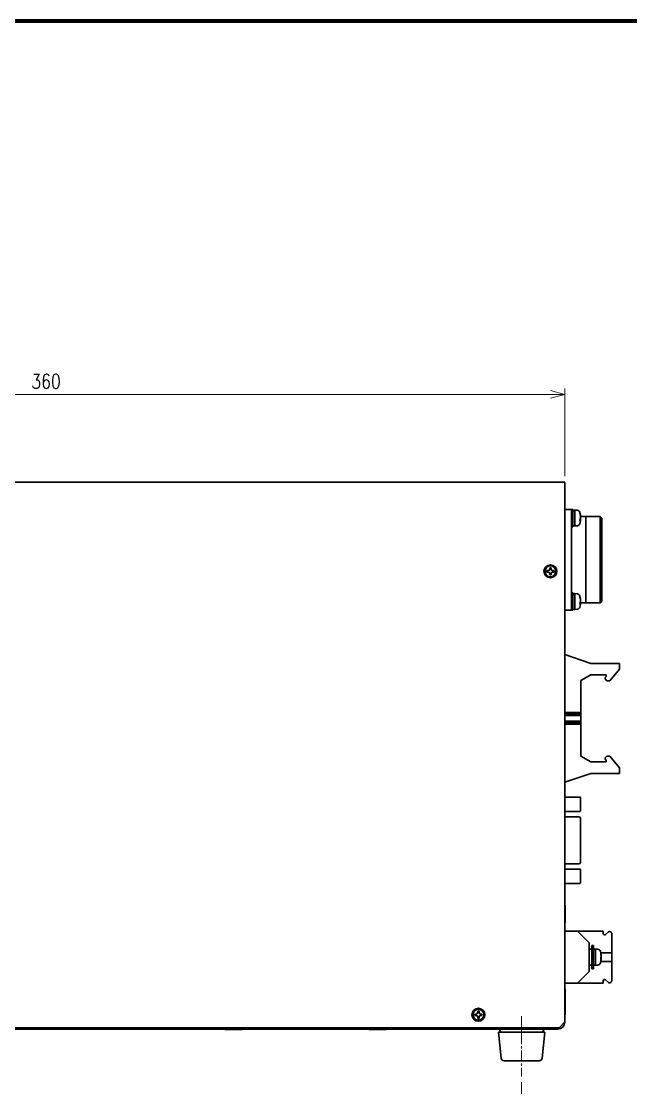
# Model space of a CAD drawing. Header units: millimetres. Extents: x 8 to 774, y 1 to 562.
# Drawn here: x 391 to 602.4, y 191.7 to 562 of the extents above; entities that cross this region are included whole.
import ezdxf

# ---------------------------------------------------------------- set-up
doc = ezdxf.new("R2010")
doc.units = ezdxf.units.MM
doc.linetypes.add('CENTER', pattern=[2, 1.25, -0.25, 0.25, -0.25])
doc.layers.get('0').update_dxf_attribs({"lineweight": 9})
doc.layers.get('Defpoints').update_dxf_attribs({"lineweight": 9})
for name, color, linetype, lineweight in [('2KD_寸法１', 7, 'Continuous', 15), ('2KD_寸法１ @ 2', 7, 'Continuous', 15), ('AUX', 7, 'Continuous', 40)]:
    doc.layers.add(name, color=color, linetype=linetype, lineweight=lineweight)
doc.styles.get("Standard").update_dxf_attribs({"font": 'simplex.shx', "width": 0.8, "bigfont": 'extfont.shx'})
doc.dimstyles.new('KD-STD', dxfattribs={"dimscale": 0, "dimtxt": 2.5, "dimasz": 2.5, "dimexe": 1, "dimexo": 1, "dimgap": 1, "dimtad": 1, "dimdsep": 46, "dimtxsty": 'Standard', "dimblk": 'OPEN30', "dimcen": 0, "dimadec": 0, "dimazin": 0, "dimtfac": 1, "dimtmove": 0, "dimatfit": 3, "dimldrblk": 'OPEN30', "dimfxl": 1, "dimtfill": 1, "dimtolj": 1, "dimtzin": 0, "dimlwd": 15, "dimlwe": 15, "dimarcsym": 0})

# ---------------------------------------------------------------- blocks, each defined once
blk = doc.blocks.new('_Open30')
at = {"lineweight": -2}
for p, q in [((-1, 0.268), (0, 0)), ((0, 0), (-1, -0.268)), ((0, 0), (-1, 0))]:
    blk.add_line(p, q, dxfattribs=at)
blk = doc.blocks.new('*D28')
at = {"layer": '2KD_寸法１', "color": 0, "lineweight": 15}
for p, q in [((219.58, 404), (219.58, 434.44)), ((579.58, 404), (579.58, 434.44)), ((224.58, 432.44), (574.58, 432.44))]:
    blk.add_line(p, q, dxfattribs=at)
at = {"layer": 'Defpoints', "color": 0}
for p in [(579.58, 432.44), (219.58, 402), (579.58, 402)]:
    blk.add_point(p, dxfattribs=at)
at = {"layer": '2KD_寸法１', "color": 0, "lineweight": 15, "xscale": 5, "yscale": 5, "zscale": 5, "rotation": 180}
blk.add_blockref('_Open30', (219.58, 432.44), dxfattribs=at)
at = {"layer": '2KD_寸法１', "color": 0, "lineweight": 15, "xscale": 5, "yscale": 5, "zscale": 5}
blk.add_blockref('_Open30', (579.58, 432.44), dxfattribs=at)
at = {"layer": '2KD_寸法１', "color": 0, "insert": (399.58, 436.94), "char_height": 5, "attachment_point": 5, "bg_fill": 3, "box_fill_scale": 1.1, "bg_fill_color": 9, "bg_fill_true_color": 13158600, "bg_fill_transparency": 4391154}
blk.add_mtext('\\A1;360', dxfattribs=at)
blk = doc.blocks.new('*D33')
at = {"layer": '2KD_寸法１', "color": 0, "lineweight": 15}
for p, q in [((234.58, 193.59), (234.58, 176.7)), ((564.58, 193.59), (564.58, 176.7)), ((239.58, 178.7), (559.58, 178.7))]:
    blk.add_line(p, q, dxfattribs=at)
at = {"layer": 'Defpoints', "color": 0}
for p in [(234.58, 195.59), (564.58, 195.59), (564.58, 178.7)]:
    blk.add_point(p, dxfattribs=at)
at = {"layer": '2KD_寸法１', "color": 0, "lineweight": 15, "xscale": 5, "yscale": 5, "zscale": 5, "rotation": 180}
blk.add_blockref('_Open30', (234.58, 178.7), dxfattribs=at)
at = {"layer": '2KD_寸法１', "color": 0, "lineweight": 15, "xscale": 5, "yscale": 5, "zscale": 5}
blk.add_blockref('_Open30', (564.58, 178.7), dxfattribs=at)
at = {"layer": '2KD_寸法１', "color": 0, "insert": (399.58, 183.2), "char_height": 5, "attachment_point": 5, "bg_fill": 3, "box_fill_scale": 1.1, "bg_fill_color": 9, "bg_fill_true_color": 13158600, "bg_fill_transparency": 4391698}
blk.add_mtext('\\A1;330', dxfattribs=at)
blk = doc.blocks.new('A$C106468E8')
at = {"color": 7, "linetype": 'Continuous', "lineweight": 30}
for p, q in [((0, 0), (360, 0)), ((360, 0), (360, -2)), ((360, -2), (360, -187.5)), ((362.3, -9.5), (360, -9.5)), ((362.8, -9.5), (362.3, -9.5)), ((362.3, -9.5), (362.3, -11.5)), ((362.8, -9.5), (362.8, -9.73)), ((362.8, -9.73), (362.8, -15.5)), ((363.32, -9.75), (362.97, -9.75)), ((364.35, -9.82), (363.5, -9.75)), ((363.5, -9.75), (363.5, -9.96)), ((363.5, -9.96), (363.5, -15.25)), ((362.3, -11.5), (362.3, -42.5)), ((365.45, -13.15), (365.26, -13.15)), ((367.3, -12), (365.45, -12)), ((372.3, -12), (367.3, -12)), ((367.3, -12), (367.3, -42)), ((372.8, -12.5), (372.3, -12)), ((372.3, -42), (372.3, -12)), ((372.8, -12.5), (372.8, -41.5)), ((362.3, -15.5), (362.8, -15.5)), ((362.97, -15.25), (363.32, -15.25)), ((363.5, -15.25), (364.35, -15.18)), ((354.25, -30.75), (353.75, -30.75)), ((353.75, -30.75), (353.75, -31.25)), ((353.75, -31.25), (354.25, -31.25)), ((355.25, -29.75), (354.75, -29.75)), ((354.75, -29.75), (354.75, -30.25)), ((354.75, -31.75), (354.75, -32.25)), ((354.75, -32.25), (355.25, -32.25)), ((355.25, -30.25), (355.25, -29.75)), ((355.25, -32.25), (355.25, -31.75)), ((356.25, -30.75), (355.75, -30.75)), ((355.75, -31.25), (356.25, -31.25)), ((356.25, -31.25), (356.25, -30.75)), ((362.8, -38.5), (362.3, -38.5)), ((362.8, -38.5), (362.8, -38.73)), ((362.8, -38.73), (362.8, -44.5)), ((363.32, -38.75), (362.97, -38.75)), ((364.35, -38.82), (363.5, -38.75)), ((363.5, -38.75), (363.5, -38.96)), ((363.5, -38.96), (363.5, -44.25)), ((362.3, -42.5), (362.3, -44.5)), ((362.97, -44.25), (363.32, -44.25)), ((363.5, -44.25), (364.35, -44.18)), ((365.45, -42.15), (365.26, -42.15)), ((365.45, -42), (367.3, -42)), ((367.3, -42), (372.3, -42)), ((372.3, -42), (372.8, -41.5)), ((362.3, -44.5), (360, -44.5)), ((362.3, -44.5), (362.8, -44.5)), ((360, -59.93), (369, -62.96)), ((369, -62.96), (379, -62.96)), ((379, -64.96), (375.62, -68.99)), ((379, -62.96), (379, -64.96)), ((369, -66.98), (365.5, -68.96)), ((365.5, -68.96), (365.5, -80.03)), ((374.36, -66.98), (369, -66.98)), ((373.96, -67.89), (374.36, -67.49)), ((373.96, -68.39), (373.96, -67.89)), ((374.56, -68.99), (373.96, -68.39)), ((374.36, -67.49), (374.36, -66.98)), ((375.62, -68.99), (374.56, -68.99)), ((365.5, -80.03), (360, -80.03)), ((365.5, -80.5), (360, -80.5)), ((365.5, -81.13), (360, -81.13)), ((365.5, -80.03), (365.5, -80.5)), ((365.5, -81.13), (365.5, -80.5)), ((365.5, -81.13), (365.5, -83.04)), ((365.5, -83.04), (360, -83.04)), ((365.5, -83.67), (360, -83.67)), ((360, -84.13), (365.5, -84.13)), ((365.5, -83.67), (365.5, -83.04)), ((365.5, -83.67), (365.5, -84.13)), ((365.5, -84.13), (365.5, -95.2)), ((365.5, -95.2), (369, -97.18)), ((373.96, -95.77), (374.56, -95.17)), ((373.96, -96.27), (373.96, -95.77)), ((374.36, -96.67), (373.96, -96.27)), ((374.56, -95.17), (375.62, -95.17)), ((375.62, -95.17), (379, -99.2)), ((369, -97.18), (374.36, -97.18)), ((374.36, -97.18), (374.36, -96.67)), ((379, -99.2), (379, -101.2)), ((369, -101.2), (360, -104.23)), ((379, -101.2), (369, -101.2)), ((360, -109.4), (365.15, -109.4)), ((365.4, -109.65), (365.4, -111.9)), ((365.15, -114.4), (360, -114.4)), ((365.4, -111.9), (365.4, -114.15)), ((364.9, -116.22), (360, -116.22)), ((365.4, -116.72), (365.4, -118.82)), ((365.4, -118.82), (365.4, -129.98)), ((360, -132.58), (364.9, -132.58)), ((365.4, -129.98), (365.4, -132.08)), ((360, -134.4), (365.15, -134.4)), ((365.4, -134.65), (365.4, -136.9)), ((365.4, -136.9), (365.4, -139.15)), ((365.15, -139.4), (360, -139.4)), ((360.1, -147), (360, -147)), ((360.1, -147), (360.1, -153)), ((360.1, -153), (360, -153)), ((364.4, -156), (360, -156)), ((368.4, -160), (364.4, -156)), ((373.3, -156), (364.4, -156)), ((373.3, -156), (373.3, -156.79)), ((374.15, -157.15), (375.12, -156.18)), ((376.3, -163.48), (376.3, -157)), ((368.4, -170), (368.4, -160)), ((369.4, -162.25), (368.4, -162.25)), ((369.9, -161), (369.4, -161)), ((369.4, -161), (369.4, -161.3)), ((369.4, -161.3), (369.4, -169)), ((369.9, -161), (369.9, -161.3)), ((369.9, -161.3), (369.9, -169)), ((370.6, -162.25), (369.9, -162.25)), ((371.38, -162.25), (370.6, -162.25)), ((370.6, -162.46), (370.6, -162.25)), ((370.6, -167.75), (370.6, -162.25)), ((370.6, -167.75), (370.6, -162.46)), ((376.3, -163.48), (372.45, -163.48)), ((372.45, -166.52), (376.3, -166.52)), ((372.47, -163.59), (372.54, -164.01)), ((372.54, -164.29), (372.47, -163.87)), ((372.47, -165.19), (372.54, -165.01)), ((372.47, -165.86), (372.47, -165.19)), ((372.56, -165.65), (372.47, -165.65)), ((372.54, -165.69), (372.47, -165.86)), ((376.3, -163.48), (376.3, -166.52)), ((376.3, -173), (376.3, -166.52)), ((364.4, -174), (368.4, -170)), ((368.4, -167.75), (369.4, -167.75)), ((369.4, -169), (369.9, -169)), ((369.9, -167.75), (370.6, -167.75)), ((370.6, -167.75), (371.38, -167.75)), ((360, -174), (364.4, -174)), ((373.3, -174), (364.4, -174)), ((373.3, -173.21), (373.3, -174)), ((375.12, -173.82), (374.15, -172.85)), ((360.05, -176), (360, -176)), ((360.05, -176), (360.05, -185)), ((329.25, -184.75), (328.75, -184.75)), ((328.75, -184.75), (328.75, -185.25)), ((330.25, -183.75), (329.75, -183.75)), ((329.75, -183.75), (329.75, -184.25)), ((330.25, -184.25), (330.25, -183.75)), ((331.25, -184.75), (330.75, -184.75)), ((331.25, -185.25), (331.25, -184.75)), ((360.05, -185), (360, -185)), ((360.05, -182.38), (360.05, -182.38)), ((360.05, -182.56), (360.05, -182.56)), ((360.05, -183.57), (360.05, -183.57)), ((328.75, -185.25), (329.25, -185.25)), ((329.75, -185.75), (329.75, -186.25)), ((329.75, -186.25), (330.25, -186.25)), ((330.25, -186.25), (330.25, -185.75)), ((330.75, -185.25), (331.25, -185.25)), ((358, -189.5), (360, -187.5)), ((359.9, -187.6), (360, -187.6)), ((360, -187.5), (360, -187.6)), ((2, -189.5), (358, -189.5)), ((357.6, -190), (2.4, -190)), ((242, -190), (242, -190.1)), ((245, -190.1), (242, -190.1)), ((248, -190.1), (245, -190.1)), ((248, -190.1), (248, -190)), ((292, -190), (292, -190.1)), ((295, -190.1), (292, -190.1)), ((298, -190.1), (295, -190.1)), ((298, -190.1), (298, -190)), ((337, -191), (337.91, -200.1)), ((353, -191), (337, -191)), ((337.23, -190), (337.81, -191)), ((352.09, -200.1), (353, -191)), ((352.19, -191), (352.77, -190)), ((357.6, -190), (357.6, -189.5))]:
    blk.add_line(p, q, dxfattribs=at)
for centre, radius in [((355, -31), 2.25), ((355, -31), 1.9), ((330, -185), 2.25), ((330, -185), 1.9)]:
    blk.add_circle(centre, radius, dxfattribs=at)
for centre, radius, start, end in [((362.97, -9.92), 0.175, 90, 180), ((363.32, -9.92), 0.175, 0, 90), ((364.26, -10.82), 1, 16.257, 85), ((358.5, -12.5), 7, 7.7082, 16.257), ((359.46, -12.37), 6.03, 8.1541, 16.0911), ((364.27, -10.84), 0.992, 351.8872, 8.1128), ((359.46, -12.65), 6.03, 8.1541, 16.0911), ((364.26, -14.18), 1, 275, 343.743), ((358.5, -12.5), 7, 343.743, 351.9464), ((364.13, -12.05), 1.38, 324.6283, 340.4337), ((359.48, -13.19), 5.78, 356.6411, 3.3589), ((364.13, -12.73), 1.38, 324.6286, 340.4329), ((362.97, -15.07), 0.175, 180, 270), ((363.32, -15.07), 0.175, 270, 0), ((354.25, -30.25), 0.5, 270, 0), ((354.25, -31.75), 0.5, 0, 90), ((355.75, -30.25), 0.5, 180, 270), ((355.75, -31.75), 0.5, 90, 180), ((362.97, -38.92), 0.175, 90, 180), ((363.32, -38.92), 0.175, 0, 90), ((364.26, -39.82), 1, 16.257, 85), ((358.5, -41.5), 7, 7.7082, 16.257), ((359.46, -41.37), 6.03, 8.1539, 16.0911), ((364.27, -39.84), 0.992, 351.8874, 8.1126), ((359.46, -41.65), 6.03, 8.1538, 16.0913), ((362.97, -44.07), 0.175, 180, 270), ((363.32, -44.07), 0.175, 270, 0), ((364.26, -43.18), 1, 275, 343.743), ((358.5, -41.5), 7, 343.743, 351.9464), ((364.13, -41.05), 1.38, 324.6286, 340.4329), ((359.48, -42.19), 5.78, 356.6412, 3.3588), ((364.13, -41.73), 1.38, 324.628, 340.4334), ((365.15, -109.65), 0.25, 0, 90), ((365.15, -114.15), 0.25, 270, 0), ((364.9, -116.72), 0.5, 0, 90), ((364.9, -132.08), 0.5, 270, 0), ((365.15, -134.65), 0.25, 0, 90), ((365.15, -139.15), 0.25, 270, 0), ((373.8, -156.79), 0.5, 180, 315), ((375.48, -156.53), 0.5, 69.4698, 135), ((375.3, -157), 1, 0, 69.4698), ((371.38, -163.25), 1, 14.4775, 90), ((364.6, -165), 8, 7.2284, 14.4775), ((364.6, -165), 8, 345.5225, 349.8912), ((364.6, -165), 8, 349.8912, 353.2244), ((371.38, -166.75), 1, 270, 345.5225), ((373.8, -173.21), 0.5, 45, 180), ((375.48, -173.47), 0.5, 225, 290.5302), ((375.3, -173), 1, 290.5302, 0), ((329.25, -184.25), 0.5, 270, 0), ((330.75, -184.25), 0.5, 180, 270), ((329.25, -185.75), 0.5, 0, 90), ((330.75, -185.75), 0.5, 90, 180), ((357.6, -187.6), 2.4, 270, 0), ((338.9, -200), 1, 185.7106, 270), ((351.1, -200), 1, 270, 354.2894)]:
    blk.add_arc(centre, radius, start, end, dxfattribs=at)
for centre, start_param, end_param in [((362.26, -12.5), 1.491071, 1.51355), ((364.04, -12.5), 1.605607, 1.628086), ((362.26, -41.5), 1.491071, 1.51355), ((364.04, -41.5), 1.605607, 1.628086)]:
    blk.add_ellipse(centre, major_axis=(15.6, 1.08), ratio=0.16221, start_param=start_param, end_param=end_param, dxfattribs=at)
for points, knots in [([(362.97, -9.91), (362.96, -9.92), (362.92, -9.92), (362.86, -9.95), (362.82, -10), (362.8, -10.04), (362.8, -10.07), (362.8, -10.09)], [0, 0, 0, 0, 0.216931, 0.434668, 0.65025, 0.862777, 1, 1, 1, 1]), ([(362.8, -10.21), (362.8, -10.21), (362.8, -10.18), (362.81, -10.14), (362.85, -10.09), (362.9, -10.06), (362.94, -10.04), (362.97, -10.04), (362.97, -10.04)], [0, 0, 0, 0, 0.068267, 0.277775, 0.490533, 0.706724, 0.925183, 1, 1, 1, 1]), ([(363.5, -10.05), (363.5, -10.04), (363.5, -10.02), (363.49, -9.98), (363.45, -9.93), (363.4, -9.9), (363.36, -9.89), (363.33, -9.89), (363.32, -9.89)], [0, 0, 0, 0, 0.0683, 0.277788, 0.490537, 0.706731, 0.925239, 1, 1, 1, 1]), ([(363.32, -10.01), (363.34, -10.01), (363.38, -10.01), (363.44, -10.03), (363.48, -10.07), (363.5, -10.12), (363.5, -10.15), (363.5, -10.16)], [0, 0, 0, 0, 0.216942, 0.434681, 0.650269, 0.86278, 1, 1, 1, 1]), ([(365.45, -11.85), (365.45, -11.85), (365.46, -11.84), (365.46, -11.76), (365.45, -11.64), (365.44, -11.55), (365.43, -11.51)], [0, 0, 0, 0, 0.235539, 0.517242, 0.797784, 1, 1, 1, 1]), ([(365.43, -11.79), (365.44, -11.85), (365.45, -11.97), (365.46, -12.16), (365.46, -12.32), (365.45, -12.45), (365.44, -12.49), (365.43, -12.51)], [0, 0, 0, 0, 0.213043, 0.42641, 0.63778, 0.848275, 1, 1, 1, 1]), ([(365.43, -13.19), (365.44, -13.17), (365.45, -13.14), (365.45, -13.15), (365.45, -13.15)], [0, 0, 0, 0, 0.853282, 1, 1, 1, 1]), ([(365.46, -13.17), (365.46, -13.19), (365.46, -13.24), (365.45, -13.36), (365.44, -13.45), (365.43, -13.49)], [0, 0, 0, 0, 0.368502, 0.735483, 1, 1, 1, 1]), ([(365.44, -13.15), (365.44, -13.11), (365.45, -13.01), (365.46, -12.84), (365.46, -12.68), (365.45, -12.57), (365.44, -12.54), (365.44, -12.53)], [0, 0, 0, 0, 0.171319, 0.429939, 0.686146, 0.941294, 1, 1, 1, 1]), ([(362.97, -38.91), (362.96, -38.92), (362.92, -38.92), (362.86, -38.95), (362.82, -39), (362.8, -39.04), (362.8, -39.07), (362.8, -39.09)], [0, 0, 0, 0, 0.216938, 0.434685, 0.650269, 0.862799, 1, 1, 1, 1]), ([(362.8, -39.21), (362.8, -39.21), (362.8, -39.18), (362.81, -39.14), (362.85, -39.09), (362.9, -39.06), (362.94, -39.04), (362.97, -39.04), (362.97, -39.04)], [0, 0, 0, 0, 0.068279, 0.277774, 0.490532, 0.706722, 0.925185, 1, 1, 1, 1]), ([(363.5, -39.05), (363.5, -39.04), (363.5, -39.02), (363.49, -38.98), (363.45, -38.93), (363.4, -38.9), (363.36, -38.89), (363.33, -38.89), (363.32, -38.89)], [0, 0, 0, 0, 0.068277, 0.27777, 0.490524, 0.706724, 0.925237, 1, 1, 1, 1]), ([(363.32, -39.01), (363.34, -39.01), (363.38, -39.01), (363.44, -39.03), (363.48, -39.07), (363.5, -39.12), (363.5, -39.15), (363.5, -39.16)], [0, 0, 0, 0, 0.216941, 0.434688, 0.650278, 0.862791, 1, 1, 1, 1]), ([(365.45, -40.85), (365.45, -40.85), (365.46, -40.84), (365.46, -40.76), (365.45, -40.64), (365.44, -40.55), (365.43, -40.51)], [0, 0, 0, 0, 0.23554, 0.517245, 0.797788, 1, 1, 1, 1]), ([(365.43, -40.79), (365.44, -40.85), (365.45, -40.97), (365.46, -41.16), (365.46, -41.32), (365.45, -41.45), (365.44, -41.49), (365.43, -41.51)], [0, 0, 0, 0, 0.213043, 0.426406, 0.637777, 0.848275, 1, 1, 1, 1]), ([(365.43, -42.19), (365.44, -42.17), (365.45, -42.14), (365.45, -42.15), (365.45, -42.15)], [0, 0, 0, 0, 0.853282, 1, 1, 1, 1]), ([(365.46, -42.17), (365.46, -42.19), (365.46, -42.24), (365.45, -42.36), (365.44, -42.45), (365.43, -42.49)], [0, 0, 0, 0, 0.368502, 0.735483, 1, 1, 1, 1]), ([(365.44, -42.15), (365.44, -42.11), (365.45, -42.01), (365.46, -41.84), (365.46, -41.68), (365.45, -41.57), (365.44, -41.54), (365.44, -41.53)], [0, 0, 0, 0, 0.171323, 0.429942, 0.686147, 0.941289, 1, 1, 1, 1]), ([(372.47, -163.87), (372.48, -163.82), (372.49, -163.73), (372.48, -163.64), (372.47, -163.59)], [0, 0, 0, 0, 0.500002, 1, 1, 1, 1]), ([(372.54, -164.01), (372.55, -164.07), (372.56, -164.18), (372.57, -164.29), (372.57, -164.35), (372.56, -164.35), (372.56, -164.35)], [0, 0, 0, 0, 0.28481, 0.569726, 0.852589, 1, 1, 1, 1]), ([(372.54, -165.01), (372.55, -164.98), (372.56, -164.92), (372.57, -164.78), (372.56, -164.6), (372.55, -164.43), (372.54, -164.33), (372.54, -164.29)], [0, 0, 0, 0, 0.213601, 0.427269, 0.639406, 0.850883, 1, 1, 1, 1]), ([(372.54, -164.99), (372.55, -165.02), (372.56, -165.08), (372.57, -165.22), (372.56, -165.4), (372.55, -165.57), (372.54, -165.67), (372.54, -165.71)], [0, 0, 0, 0, 0.213601, 0.427269, 0.639406, 0.850883, 1, 1, 1, 1]), ([(372.56, -165.65), (372.56, -165.65), (372.55, -165.65), (372.54, -165.67), (372.54, -165.69)], [0, 0, 0, 0, 0.403625, 1, 1, 1, 1]), ([(372.54, -165.99), (372.55, -165.93), (372.56, -165.82), (372.57, -165.71), (372.56, -165.67), (372.56, -165.66)], [0, 0, 0, 0, 0.334055, 0.668226, 1, 1, 1, 1]), ([(357.46, -189.5), (357.48, -189.62), (357.52, -189.93), (357.57, -189.97), (357.6, -190)], [0, 0, 0, 0, 0.378849, 1, 1, 1, 1]), ([(338.9, -201), (338.93, -201), (338.98, -201), (339.38, -201), (340.15, -201), (341.07, -201), (341.67, -201)], [0, 0, 0, 0, 0.208409, 0.416818, 0.620896, 1, 1, 1, 1]), ([(341.67, -201), (342.35, -201), (343.41, -201), (345.01, -201), (346.26, -201), (347.46, -201), (348.85, -201), (350.22, -201), (351, -201), (351.07, -201), (351.09, -201)], [0, 0, 0, 0, 0.175021, 0.269238, 0.365454, 0.461671, 0.555888, 0.730909, 0.905931, 1, 1, 1, 1])]:
    blk.add_open_spline(points, degree=3, knots=knots, dxfattribs=at)

msp = doc.modelspace()

# ---------------------------------------------------------------- linework, layer by layer
at = {"layer": '2KD_寸法１', "linetype": 'CENTER', "ltscale": 3}
msp.add_line((564.584, 216.557), (564.584, 195.594), dxfattribs=at)
at = {"layer": 'AUX', "lineweight": 70}
msp.add_lwpolyline([(8, 8), (774, 8), (774, 562), (8, 562)], close=True, dxfattribs=at)

# ---------------------------------------------------------------- next in the draw order: dimensions: what is measured, and where the dimension line sits
at = {"layer": '2KD_寸法１ @ 2'}
for base, p1, p2, picture, middle in [((579.584, 432.441), (219.584, 401.997), (579.584, 401.997), '*D28', (399.584, 436.941)), ((564.584, 178.699), (234.584, 195.594), (564.584, 195.594), '*D33', (399.584, 183.199))]:
    dim = msp.add_linear_dim(base=base, p1=p1, p2=p2, dimstyle='KD-STD', override={"dimscale": 2, "dimtix": 0, "dimtofl": 1, "dimtmove": 0, "dimatfit": 3}, dxfattribs=at)
    dim.commit()
    dim.dimension.update_dxf_attribs({"geometry": picture, "text_midpoint": middle})

# ---------------------------------------------------------------- next in the draw order: block references
msp.add_blockref('A$C106468E8', (219.584, 401.997))

doc.saveas('drawing.dxf')
